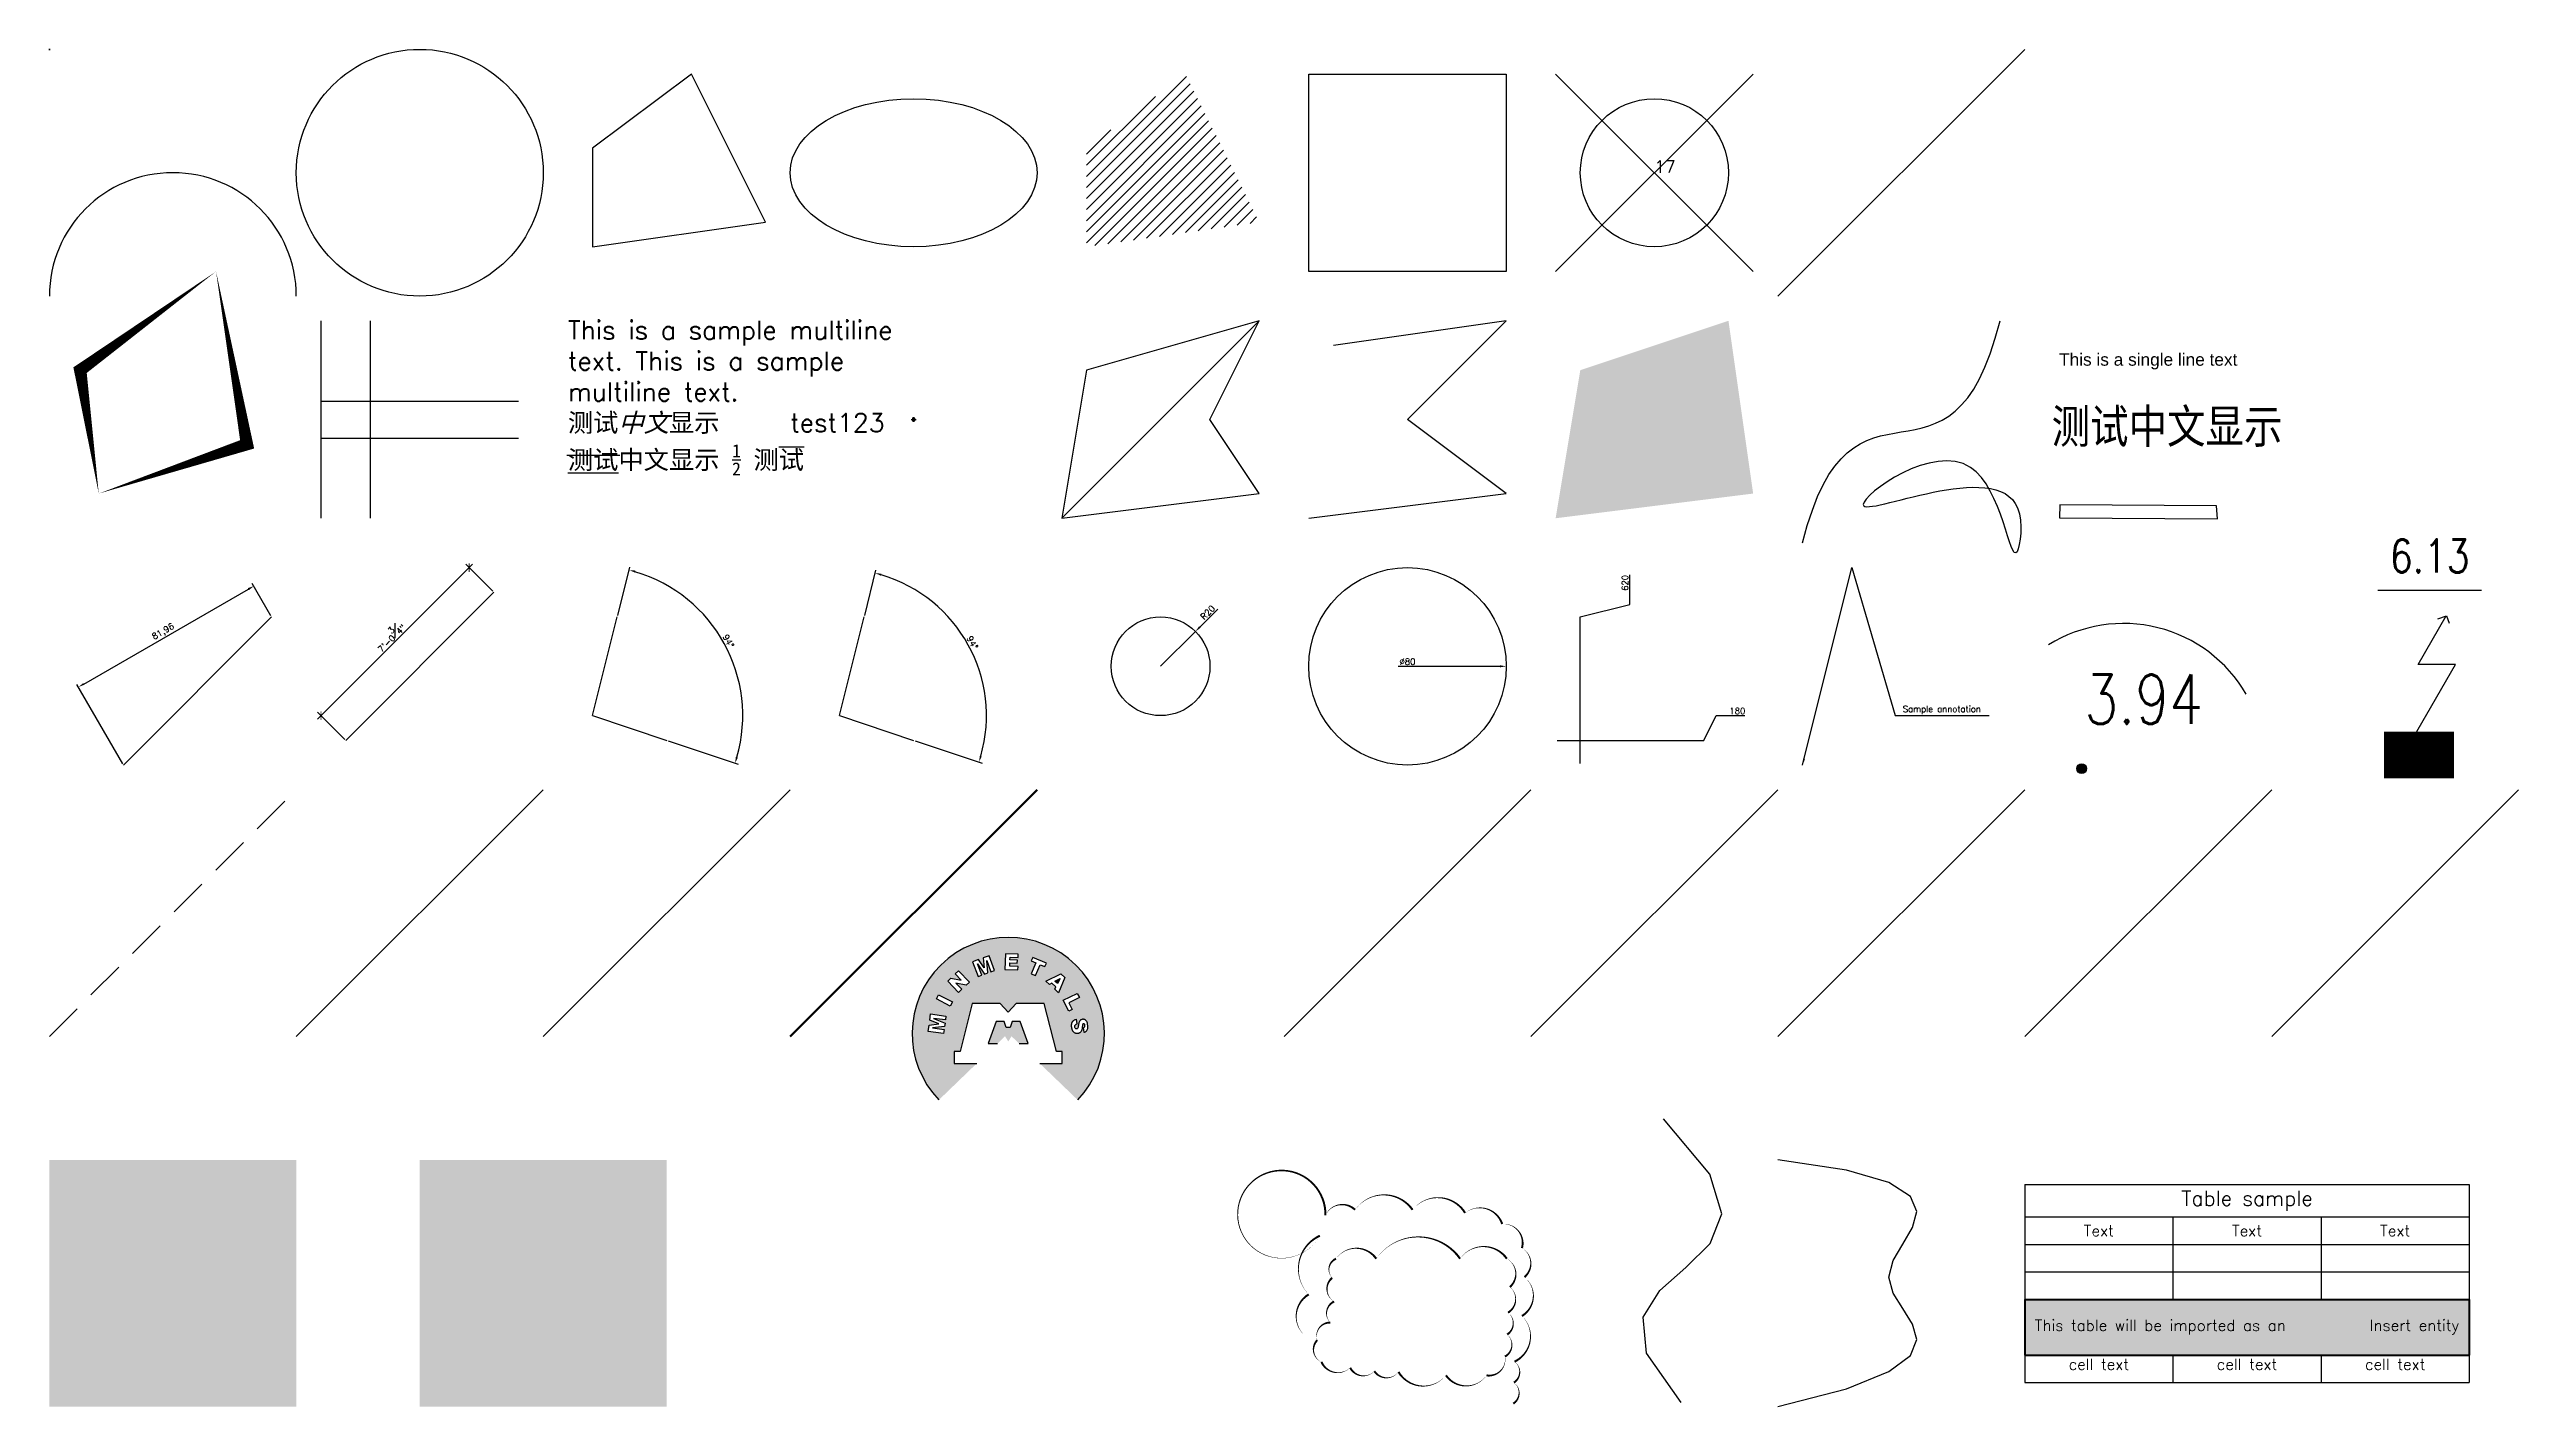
# Model space of a CAD drawing. Header units: millimetres. Extents: x 0 to 1000, y -450 to 100.
import ezdxf
from ezdxf.enums import TextEntityAlignment as Align
from ezdxf.lldxf.tags import DXFTag

# ---------------------------------------------------------------- set-up
doc = ezdxf.new("R2010")
doc.units = ezdxf.units.MM
doc.set_wipeout_variables(frame=1)
doc.header["$PDMODE"] = 66
doc.linetypes.add('DASHED', pattern=[19.05, 12.7, -6.35])
doc.linetypes.add('DOT', pattern=[6.35, 0, -6.35])
doc.layers.add('ConstructionLines', color=252, linetype='DOT', lineweight=35)
for name, color, linetype in [('EntityProperties', 161, 'Continuous'), ('Groups', 132, 'Continuous'), ('Layer1', 40, 'Continuous'), ('Layer2', 65, 'Continuous'), ('厂区建筑物', 7, 'Continuous'), ('总图裁剪图框', 2, 'Continuous'), ('电力线及附属', 1, 'Continuous'), ('高程点', 1, 'Continuous')]:
    doc.layers.add(name, color=color, linetype=linetype)
doc.styles.add('HZ', font='rs.shx', dxfattribs={"width": 0.8, "bigfont": 'hztxt.shx'})
doc.styles.add('HZTXT', font='simplex', dxfattribs={"height": 1.5, "bigfont": 'hztxt'})
doc.styles.add('MyTextStyle', font='arial.ttf')
doc.styles.get("Standard").update_dxf_attribs({"font": 'simplex.shx'})
doc.linetypes.add('914C', pattern='A,5,-1.5,[149,AAA.SHX,S=0.125,R=0,X=0,Y=0],-1.5,5,-1.5,[149,AAA.SHX,S=0.125,R=0,X=0,Y=0],-1.5', length=16)
doc.linetypes.add('BATTING', pattern='A,0.00254,-2.54,[134,ltypeshp.shx,S=2.54,R=0,X=-2.54,Y=0],-5.08,[134,ltypeshp.shx,S=2.54,R=180,X=2.54,Y=0],-2.54', length=10.16254)
tags = doc.linetypes.add('GAS_LINE', pattern='A,12.7,-5.08,["GAS",Standard,S=2.54,R=0,X=-2.54,Y=-1.27],-6.35', length=24.13).pattern_tags.tags
tags[6] = DXFTag(74, 10)
doc.dimstyles.new('ISO-25', dxfattribs={"dimtxt": 2.5, "dimasz": 2.5, "dimexe": 1.25, "dimexo": 0.625, "dimtad": 1, "dimtxsty": 'Standard', "dimcen": 2.5, "dimadec": 0, "dimazin": 0, "dimtfac": 1, "dimtmove": 0, "dimatfit": 3, "dimfxl": 0, "dimarcsym": 0})
picture_1 = doc.add_image_def('image1.jpg', size_in_pixel=(260, 260))

# ---------------------------------------------------------------- blocks, each defined once
blk = doc.blocks.new('MyBlock')
for p, q in [((-40, -40), (40, 40)), ((-40, 40), (40, -40))]:
    blk.add_line(p, q)
blk.add_circle((0, 0), 30)
blk.add_attdef('ATTINFO', (0, 0), '', height=5)
blk = doc.blocks.new('*D1')
at = {"layer": 'Defpoints', "color": 0, "transparency": 16777216}
for p in [(82.8, -117.5), (90, -130), (30, -190)]:
    blk.add_point(p, dxfattribs=at)
at = {"layer": 'Layer1', "color": 0, "lineweight": -2, "transparency": 16777216}
for p, q in [((13.9, -157.2), (80.6, -118.7)), ((89.7, -129.5), (82.1, -116.4)), ((29.7, -189.5), (11.1, -157.4))]:
    blk.add_line(p, q, dxfattribs=at)
at = {"layer": 'Layer1', "color": 0, "transparency": 16777216}
for points in [[(80.4, -118.3), (80.8, -119.1), (82.8, -117.5)], [(13.7, -156.8), (14.1, -157.5), (11.8, -158.4)]]:
    blk.add_solid(points, dxfattribs=at)
at = {"layer": 'Layer1', "color": 0, "transparency": 16777216, "insert": (46.2, -136.1), "char_height": 2.5, "attachment_point": 5, "rotation": 30}
blk.add_mtext('81,96', dxfattribs=at)
blk = doc.blocks.new('*D2')
at = {"layer": 'Defpoints', "color": 0, "transparency": 16777216}
for p in [(230, -130), (279.3, -156.3), (220, -170), (250, -180)]:
    blk.add_point(p, dxfattribs=at)
at = {"layer": 'Layer1', "color": 0, "lineweight": -2, "transparency": 16777216}
for p, q in [((230.2, -129.4), (235.1, -109.8)), ((250.6, -180.2), (278.9, -189.6))]:
    blk.add_line(p, q, dxfattribs=at)
blk.add_arc((220, -170), 60.8, 343.9201, 73.6087, dxfattribs=at)
at = {"layer": 'Layer1', "color": 0, "transparency": 16777216}
for points in [[(237.1, -112), (237.3, -111.2), (234.8, -111)], [(278.8, -187), (278, -186.7), (277.7, -189.2)]]:
    blk.add_solid(points, dxfattribs=at)
at = {"layer": 'Layer1', "color": 0, "transparency": 16777216, "insert": (275, -139.8), "char_height": 2.5, "attachment_point": 5, "rotation": 298.7644}
blk.add_mtext('94°', dxfattribs=at)
blk = doc.blocks.new('*D3')
at = {"layer": 'Defpoints', "color": 0, "transparency": 16777216}
for p in [(330, -130), (378, -156.6), (320, -170), (320, -170), (350, -180)]:
    blk.add_point(p, dxfattribs=at)
at = {"layer": 'Layer1', "color": 0, "lineweight": -2, "transparency": 16777216}
for p, q in [((330.2, -129.4), (334.7, -111)), ((350.6, -180.2), (377.7, -189.2))]:
    blk.add_line(p, q, dxfattribs=at)
blk.add_arc((320, -170), 59.5, 343.9706, 73.5582, dxfattribs=at)
at = {"layer": 'Layer1', "color": 0, "transparency": 16777216}
for points in [[(336.7, -113.3), (337, -112.5), (334.4, -112.2)], [(377.6, -186.6), (376.8, -186.3), (376.5, -188.8)]]:
    blk.add_solid(points, dxfattribs=at)
at = {"layer": 'Layer1', "color": 0, "transparency": 16777216, "insert": (373.8, -140.4), "char_height": 2.5, "attachment_point": 5, "rotation": 298.7644}
blk.add_mtext('94°', dxfattribs=at)
blk = doc.blocks.new('*D4')
at = {"layer": 'Defpoints', "color": 0, "transparency": 16777216}
for p in [(464.1, -135.9), (450, -150)]:
    blk.add_point(p, dxfattribs=at)
at = {"layer": 'Layer1', "color": 0, "lineweight": -2, "transparency": 16777216}
for p, q in [((473.2, -126.8), (465.9, -134.1)), ((450, -150), (464.1, -135.9))]:
    blk.add_line(p, q, dxfattribs=at)
at = {"layer": 'Layer1', "color": 0, "transparency": 16777216}
blk.add_solid([(465.6, -133.8), (466.2, -134.4), (464.1, -135.9)], dxfattribs=at)
at = {"layer": 'Layer1', "color": 0, "transparency": 16777216, "insert": (469.1, -128.2), "char_height": 2.5, "attachment_point": 5, "rotation": 45}
blk.add_mtext('R20', dxfattribs=at)
blk = doc.blocks.new('*D5')
at = {"layer": 'Defpoints', "color": 0, "transparency": 16777216}
for p in [(510, -150), (590, -150)]:
    blk.add_point(p, dxfattribs=at)
at = {"layer": 'Layer1', "color": 0, "lineweight": -2, "transparency": 16777216}
blk.add_line((546.2, -150), (587.5, -150), dxfattribs=at)
at = {"layer": 'Layer1', "color": 0, "transparency": 16777216}
blk.add_solid([(587.5, -149.6), (587.5, -150.4), (590, -150)], dxfattribs=at)
at = {"layer": 'Layer1', "color": 0, "transparency": 16777216, "insert": (550, -148.1), "char_height": 2.5, "attachment_point": 5}
blk.add_mtext('∅80', dxfattribs=at)
blk = doc.blocks.new('*D6')
at = {"layer": 'Defpoints', "color": 0, "transparency": 16777216}
for p in [(0, 0), (680, -170), (610, -180)]:
    blk.add_point(p, dxfattribs=at)
at = {"layer": 'Layer1', "color": 0, "lineweight": -2, "transparency": 16777216}
for p, q in [((670, -180), (675, -170)), ((675, -170), (686.6, -170)), ((610.6, -180), (670, -180))]:
    blk.add_line(p, q, dxfattribs=at)
at = {"layer": 'Layer1', "color": 0, "transparency": 16777216, "insert": (683.6, -168.1), "char_height": 2.5, "attachment_point": 5}
blk.add_mtext('180', dxfattribs=at)
blk = doc.blocks.new('*D7')
at = {"layer": 'Defpoints', "color": 0, "transparency": 16777216}
for p in [(0, 0), (640, -120), (620, -190)]:
    blk.add_point(p, dxfattribs=at)
at = {"layer": 'Layer1', "color": 0, "lineweight": -2, "transparency": 16777216}
for p, q in [((640, -125), (640, -112.9)), ((620, -130), (640, -125)), ((620, -189.4), (620, -130))]:
    blk.add_line(p, q, dxfattribs=at)
at = {"layer": 'Layer1', "color": 0, "transparency": 16777216, "insert": (638.1, -116.2), "char_height": 2.5, "attachment_point": 5, "rotation": 90}
blk.add_mtext('620', dxfattribs=at)
blk = doc.blocks.new('_ArchTick')
at = {"color": 0, "linetype": 'ByBlock', "const_width": 0.15}
blk.add_lwpolyline([(-0.5, -0.5), (0.5, 0.5)], dxfattribs=at)
blk = doc.blocks.new('*D10')
at = {"layer": 'Defpoints', "color": 0, "transparency": 16777216}
for p in [(170, -110), (180, -120), (120, -180)]:
    blk.add_point(p, dxfattribs=at)
at = {"layer": 'Layer1', "color": 1, "lineweight": -2, "transparency": 16777216}
blk.add_line((108.6, -171.4), (171.4, -108.6), dxfattribs=at)
at = {"layer": 'Layer1', "color": 0, "lineweight": -2, "transparency": 16777216}
for p, q in [((179.6, -119.6), (168.6, -108.6)), ((119.6, -179.6), (108.6, -168.6))]:
    blk.add_line(p, q, dxfattribs=at)
at = {"layer": 'Layer1', "color": 1, "lineweight": -2, "transparency": 16777216, "xscale": 2.5, "yscale": 2.5, "zscale": 2.5}
for p, rotation in [((170, -110), 45), ((110, -170), 225)]:
    blk.add_blockref('_ArchTick', p, dxfattribs=dict(at, rotation=rotation))
at = {"layer": 'Layer1', "color": 0, "transparency": 16777216, "insert": (137.8, -137.8), "char_height": 2.5, "attachment_point": 5, "rotation": 45}
blk.add_mtext('7\'-0{\\H1.000000x;\\S3#4;}"', dxfattribs=at)
blk = doc.blocks.new('*T11')
at = {"layer": 'Layer1', "color": 0, "linetype": 'ByBlock', "lineweight": -2}
for p, q in [((0, 0), (180, 0)), ((0, 0), (0, -46.6)), ((180, 0), (180, -46.6)), ((0, -13.1), (180, -13.1)), ((60, -13.1), (60, -46.6)), ((120, -13.1), (120, -46.6)), ((0, -24.3), (180, -24.3)), ((0, -35.4), (180, -35.4)), ((0, -69.1), (0, -80.2)), ((60, -69.1), (60, -80.2)), ((120, -69.1), (120, -80.2)), ((180, -69.1), (180, -80.2)), ((0, -80.2), (180, -80.2))]:
    blk.add_line(p, q, dxfattribs=at)
at = {"layer": 'Layer1', "color": 63, "linetype": 'ByBlock', "lineweight": 40}
for p, q in [((0, -46.6), (180, -46.6)), ((0, -46.6), (0, -69.1)), ((180, -46.6), (180, -69.1)), ((0, -69.1), (180, -69.1))]:
    blk.add_line(p, q, dxfattribs=at)
at = {"layer": 'Layer1', "color": 165}
blk.add_solid([(0, -46.6), (0, -69.1), (180, -46.6), (180, -69.1)], dxfattribs=at)
at = {"layer": 'Layer1', "color": 0}
for s, insert, char_height, width, attachment_point in [('Table sample', (90, -6.6), 6, 177, 5), ('Text', (30, -18.7), 4.5, 57, 5), ('Text', (90, -18.7), 4.5, 57, 5), ('Text', (150, -18.7), 4.5, 57, 5), ('cell text', (30, -70.6), 4.5, 57, 2), ('cell text', (90, -70.6), 4.5, 57, 2), ('cell text', (150, -70.6), 4.5, 57, 2)]:
    blk.add_mtext(s, dxfattribs=dict(at, insert=insert, char_height=char_height, width=width, attachment_point=attachment_point))
at = {"layer": 'Layer1', "color": 7, "insert": (90, -57.8), "char_height": 4.5, "width": 177, "attachment_point": 5}
blk.add_mtext('This table will be imported as an           Insert entity', dxfattribs=at)
blk = doc.blocks.new('GC526')
blk.add_line((1, 1.73), (6.63, 1.73))
blk.add_solid([(1, 1.73), (0, 0), (-1, 1.73), (1, 1.73)])
blk = doc.blocks.new('GC129')
for p, q in [((-0.001, 2.435), (0.599, 3.474)), ((0.42, 3.414), (0.607, 3.477)), ((0.607, 3.477), (0.66, 3.318)), ((-0.428, 0.309), (0.799, 2.435)), ((0.799, 2.435), (-0.001, 2.435))]:
    blk.add_line(p, q)
at = {"const_width": 1}
blk.add_lwpolyline([(-0.734, 0.5), (0.766, 0.5)], dxfattribs=at)
blk = doc.blocks.new('A$C40865cb5')
at = {"linetype": 'Continuous'}
h = blk.add_hatch(color=1, dxfattribs=at)
h.dxf.hatch_style = 1
h.paths.add_polyline_path([(0.632, 0.727), (0.721, 0.727), (0.902, 1.447), (1.322, 1.447), (1.442, 1.316), (1.562, 1.447), (1.982, 1.447), (2.163, 0.727), (2.252, 0.727), (2.252, 0.548), (1.914, 0.548), (2.483, 0, 2.342785), (0.401, 0), (0.969, 0.548), (0.632, 0.548)])
h.paths.add_polyline_path([(0.24, 1.028), (0.253, 1.123), (0.399, 1.14), (0.263, 1.195), (0.275, 1.29), (0.507, 1.259), (0.499, 1.201), (0.322, 1.224), (0.493, 1.154), (0.486, 1.102), (0.303, 1.08), (0.48, 1.055), (0.472, 0.997)], flags=16)
h.paths.add_polyline_path([(0.571, 1.406), (0.363, 1.515), (0.397, 1.579), (0.605, 1.471)], flags=16)
h.paths.add_polyline_path([(0.697, 1.613), (0.534, 1.783), (0.582, 1.83), (0.737, 1.797), (0.647, 1.891), (0.696, 1.938), (0.859, 1.769), (0.81, 1.722), (0.656, 1.753), (0.746, 1.66)], flags=16)
h.paths.add_polyline_path([(0.988, 1.855), (0.907, 2.074), (0.997, 2.108), (1.081, 1.985), (1.065, 2.133), (1.155, 2.165), (1.236, 1.945), (1.18, 1.924), (1.118, 2.093), (1.137, 1.908), (1.087, 1.89), (0.982, 2.043), (1.043, 1.874)], flags=16)
h.paths.add_polyline_path([(1.388, 1.96), (1.398, 2.195), (1.592, 2.187), (1.59, 2.137), (1.468, 2.143), (1.467, 2.105), (1.58, 2.1), (1.577, 2.053), (1.465, 2.057), (1.463, 2.01), (1.588, 2.005), (1.585, 1.953)], flags=16)
h.paths.add_polyline_path([(1.787, 1.895), (1.855, 2.057), (1.787, 2.087), (1.81, 2.14), (2.013, 2.053), (1.989, 2.001), (1.922, 2.029), (1.852, 1.867)], flags=16)
h.paths.add_polyline_path([(2.007, 1.784), (2.231, 1.895), (2.29, 1.84), (2.193, 1.609), (2.138, 1.661), (2.155, 1.697), (2.095, 1.753), (2.061, 1.734)], flags=16)
h.paths.add_polyline_path([(2.267, 1.496), (2.477, 1.599), (2.51, 1.535), (2.351, 1.456), (2.4, 1.355), (2.349, 1.33)], flags=16)
h.paths.add_polyline_path([(2.142, 1.78), (2.219, 1.824), (2.179, 1.745)], flags=0)
edge = h.paths.add_edge_path(flags=16)
edge.add_spline(control_points=[(2.565, 1.081), (2.567, 1.082), (2.573, 1.085), (2.581, 1.089), (2.588, 1.097), (2.591, 1.108), (2.591, 1.12), (2.589, 1.131), (2.583, 1.139), (2.576, 1.144), (2.568, 1.144), (2.562, 1.14), (2.559, 1.134), (2.556, 1.126), (2.553, 1.106), (2.551, 1.083), (2.546, 1.059), (2.54, 1.038), (2.53, 1.02), (2.516, 1.008), (2.505, 1.002), (2.493, 0.999), (2.482, 0.997), (2.469, 0.997), (2.457, 0.999), (2.442, 1.004), (2.428, 1.013), (2.417, 1.025), (2.409, 1.035), (2.405, 1.045), (2.401, 1.055), (2.397, 1.066), (2.395, 1.079), (2.393, 1.092), (2.392, 1.106), (2.392, 1.119), (2.393, 1.134), (2.395, 1.148), (2.398, 1.161), (2.403, 1.169), (2.407, 1.177), (2.414, 1.184), (2.42, 1.19), (2.43, 1.198), (2.443, 1.205), (2.457, 1.208), (2.462, 1.209), (2.463, 1.21)], knot_values=[0, 0, 0, 0, 0.04668, 0.104609, 0.152495, 0.210656, 0.290377, 0.340981, 0.39384, 0.443244, 0.479962, 0.515826, 0.5515, 0.590435, 0.659032, 0.881832, 0.96967, 1.058964, 1.224654, 1.298711, 1.361645, 1.423654, 1.500342, 1.548391, 1.629538, 1.700937, 1.802691, 1.898066, 1.964134, 2.019052, 2.071651, 2.136932, 2.206025, 2.285049, 2.358973, 2.439393, 2.482436, 2.605615, 2.669719, 2.710506, 2.754239, 2.811269, 2.863977, 2.894256, 3.031064, 3.09923, 3.120284, 3.120284, 3.120284, 3.120284], degree=3, periodic=0)
edge.add_line((2.463, 1.21), (2.475, 1.141))
edge.add_spline(control_points=[(2.475, 1.141), (2.473, 1.141), (2.466, 1.139), (2.455, 1.134), (2.444, 1.123), (2.439, 1.11), (2.439, 1.097), (2.442, 1.084), (2.448, 1.072), (2.46, 1.066), (2.471, 1.066), (2.484, 1.074), (2.492, 1.104), (2.494, 1.137), (2.504, 1.169), (2.513, 1.184), (2.523, 1.197), (2.535, 1.204), (2.549, 1.209), (2.563, 1.21), (2.58, 1.209), (2.599, 1.2), (2.614, 1.184), (2.627, 1.164), (2.634, 1.133), (2.636, 1.102), (2.635, 1.08), (2.633, 1.066), (2.628, 1.051), (2.619, 1.038), (2.609, 1.029), (2.596, 1.02), (2.583, 1.017), (2.575, 1.015)], knot_values=[0, 0, 0, 0, 0.025027, 0.11298, 0.191221, 0.27639, 0.338189, 0.400873, 0.486017, 0.554259, 0.603383, 0.662203, 0.792604, 1.088283, 1.211294, 1.323856, 1.38236, 1.473732, 1.549774, 1.620517, 1.692949, 1.827463, 1.948907, 2.042505, 2.221159, 2.461044, 2.541035, 2.584762, 2.694923, 2.791892, 2.839871, 2.91487, 3.050626, 3.050626, 3.050626, 3.050626], degree=3, periodic=0)
edge.add_line((2.575, 1.015), (2.565, 1.081))
h = blk.add_hatch(color=1, dxfattribs=at)
h.dxf.hatch_style = 1
h.paths.add_polyline_path([(2.219, 1.824), (2.142, 1.78), (2.179, 1.745)])
h = blk.add_hatch(color=1, dxfattribs=at)
h.dxf.hatch_style = 1
h.paths.add_polyline_path([(1.142, 0.847), (1.28, 0.847), (1.393, 0.956), (1.442, 0.877), (1.49, 0.956), (1.603, 0.847), (1.742, 0.847), (1.621, 1.177), (1.502, 1.177), (1.472, 1.088), (1.412, 1.088), (1.382, 1.177), (1.262, 1.177)])
at = {"layer": '总图裁剪图框', "color": 1, "linetype": 'Continuous'}
for p, q in [((2.475, 1.141), (2.463, 1.21)), ((2.565, 1.081), (2.575, 1.015))]:
    blk.add_line(p, q, dxfattribs=at)
at = {"layer": '总图裁剪图框', "color": 1, "linetype": 'Continuous', "flags": 128}
for points in [[(0.697, 1.613), (0.534, 1.783), (0.582, 1.83), (0.737, 1.797), (0.647, 1.891), (0.696, 1.938), (0.859, 1.769), (0.81, 1.722), (0.656, 1.753), (0.746, 1.66)], [(0.988, 1.855), (1.043, 1.874), (0.982, 2.043), (1.087, 1.89), (1.137, 1.908), (1.118, 2.093), (1.18, 1.924), (1.236, 1.945), (1.155, 2.165), (1.065, 2.133), (1.081, 1.985), (0.997, 2.108), (0.907, 2.074)], [(1.388, 1.96), (1.585, 1.953), (1.588, 2.005), (1.463, 2.01), (1.465, 2.057), (1.577, 2.053), (1.58, 2.1), (1.467, 2.105), (1.468, 2.143), (1.59, 2.137), (1.592, 2.187), (1.398, 2.195)], [(1.787, 1.895), (1.852, 1.867), (1.922, 2.029), (1.989, 2.001), (2.013, 2.053), (1.81, 2.14), (1.787, 2.087), (1.855, 2.057)], [(2.007, 1.784), (2.231, 1.895), (2.29, 1.84), (2.193, 1.609), (2.138, 1.661), (2.155, 1.697), (2.095, 1.753), (2.061, 1.734)], [(0.363, 1.515), (0.397, 1.579), (0.605, 1.471), (0.571, 1.406)], [(2.179, 1.745), (2.142, 1.78), (2.219, 1.824)], [(2.349, 1.33), (2.267, 1.496), (2.477, 1.599), (2.51, 1.535), (2.351, 1.456), (2.4, 1.355)], [(0.472, 0.997), (0.24, 1.028), (0.253, 1.123), (0.399, 1.14), (0.263, 1.195), (0.275, 1.29), (0.507, 1.259), (0.499, 1.201), (0.322, 1.224), (0.493, 1.154), (0.486, 1.102), (0.303, 1.08), (0.48, 1.055)]]:
    blk.add_lwpolyline(points, close=True, dxfattribs=at)
for points in [[(1.914, 0.548), (2.252, 0.548), (2.252, 0.727), (2.163, 0.727), (1.982, 1.447), (1.562, 1.447), (1.442, 1.316), (1.322, 1.447), (0.902, 1.447), (0.721, 0.727), (0.632, 0.727), (0.632, 0.548), (0.969, 0.548)], [(1.603, 0.847), (1.742, 0.847), (1.621, 1.177), (1.502, 1.177), (1.472, 1.088), (1.412, 1.088), (1.382, 1.177), (1.262, 1.177), (1.142, 0.847), (1.28, 0.847)]]:
    blk.add_lwpolyline(points, dxfattribs=at)
at = {"layer": '总图裁剪图框', "color": 1, "linetype": 'Continuous'}
blk.add_arc((1.442, 0.997), 1.442, 316.2323, 223.773, dxfattribs=at)
for points in [[(2.565, 1.081), (2.573, 1.085), (2.582, 1.09), (2.587, 1.097), (2.591, 1.107), (2.591, 1.122), (2.588, 1.131), (2.583, 1.139), (2.575, 1.143), (2.568, 1.143), (2.562, 1.14), (2.559, 1.134), (2.557, 1.127), (2.555, 1.115), (2.549, 1.075), (2.546, 1.059), (2.541, 1.043), (2.525, 1.017), (2.515, 1.008), (2.505, 1.003), (2.494, 0.999), (2.48, 0.997), (2.471, 0.997), (2.457, 0.999), (2.444, 1.004), (2.428, 1.014), (2.416, 1.026), (2.409, 1.036), (2.405, 1.045), (2.401, 1.054), (2.398, 1.066), (2.396, 1.078), (2.393, 1.093), (2.392, 1.106), (2.392, 1.121), (2.392, 1.129), (2.396, 1.151), (2.399, 1.162), (2.403, 1.169), (2.407, 1.176), (2.414, 1.184), (2.421, 1.19), (2.425, 1.194), (2.447, 1.205), (2.459, 1.209), (2.463, 1.21)], [(2.575, 1.015), (2.598, 1.023), (2.61, 1.03), (2.616, 1.036), (2.627, 1.051), (2.633, 1.07), (2.634, 1.078), (2.636, 1.093), (2.632, 1.136), (2.623, 1.168), (2.614, 1.183), (2.598, 1.198), (2.576, 1.209), (2.563, 1.21), (2.55, 1.209), (2.537, 1.204), (2.522, 1.195), (2.515, 1.187), (2.505, 1.169), (2.498, 1.148), (2.489, 1.094), (2.479, 1.072), (2.47, 1.067), (2.461, 1.067), (2.45, 1.072), (2.442, 1.086), (2.44, 1.097), (2.44, 1.108), (2.445, 1.123), (2.455, 1.133), (2.47, 1.14), (2.475, 1.141)]]:
    blk.add_spline(points, degree=3, dxfattribs=at)
blk = doc.blocks.new('gc200')
h = blk.add_hatch(color=0)
edge = h.paths.add_edge_path()
edge.add_arc((0, 0), 0.196, 0, 360)
at = {"color": 0}
blk.add_circle((0, 0), 0.196, dxfattribs=at)

msp = doc.modelspace()

# ---------------------------------------------------------------- hatches: boundary and pattern name
h = msp.add_hatch(color=165)
h.set_gradient(color1=(76, 95, 153), color2=(244, 209, 67), centered=1, tint=1, name='INVSPHERICAL')
h.paths.add_polyline_path([(0, -450), (100, -450), (100, -350), (0, -350)])
h = msp.add_hatch(color=165)
h.set_gradient(color1=(76, 95, 153), color2=(176, 186, 216), rotation=45, one_color=1, tint=0.77, name='HEMISPHERICAL')
h.paths.add_polyline_path([(150, -450), (250, -450), (250, -350), (150, -350)])
at = {"layer": 'Layer1'}
h = msp.add_hatch(dxfattribs=at)
h.set_pattern_fill('LINE', color=256, angle=45)
h.set_pattern_definition([(45, (-100, 0), (-2.245064, 2.245064), [])])
h.paths.add_polyline_path([(420, 20), (490, 30), (460, 90), (420, 60)])

# ---------------------------------------------------------------- linework, layer by layer
at = {"color": 3}
msp.add_lwpolyline([(508.767, -421.518, 0, 0.849, -0.52056705), (510.019, -404.509, 0, 0.849, -0.52056705), (510.019, -404.509, 0, 0.849, -0.52056705), (514.524, -380.746, 0, 0.849, -0.52056705), (514.524, -380.746, 0, 0.849, -8.18796761), (516.777, -372.491, 0, 0.849, -0.52056705), (516.777, -372.491, 0, 0.849, -0.52056705), (528.791, -370.24, 0, 0.849, -0.52056705), (528.791, -370.24, 0, 0.849, -0.52056705), (552.07, -370.24, 0, 0.849, -0.52056705), (552.07, -370.24, 0, 0.849, -0.52056705), (573.347, -371.491, 0, 0.849, -0.52056705), (573.347, -371.491, 0, 0.849, -0.52056705), (588.366, -375.993, 0, 0.849, -0.52056705), (588.366, -375.993, 0, 0.849, -0.52056705), (596.375, -385.748, 0, 0.849, -0.52056705), (596.375, -385.748, 0, 0.849, -0.52056705), (597.377, -397.505, 0, 0.849, -0.52056705), (597.377, -397.505, 0, 0.849, -0.52056705), (596.375, -413.263, 0, 0.849, -0.52056705), (596.375, -413.263, 0, 0.849, -0.52056705), (593.372, -431.774, 0, 0.849, -0.52056705), (593.372, -431.774, 0, 0.849, -0.52056705), (593.122, -440.278, 0, 0.849, -0.52056705), (593.122, -440.278, 0, 0.849, -0.52056705), (592.871, -448.783, 0, 0.849, -0.52056705), (592.871, -448.783, 0, 0, 0)], format="xyseb", dxfattribs=at)
at = {"color": 6}
msp.add_lwpolyline([(521.072, -390.052, 0, 0.849, -0.52056705), (537.358, -390.052, 0, 0.849, -0.52056705), (537.358, -390.052, 0, 0.849, -0.52056705), (571.324, -390.052, 0, 0.849, -0.52056705), (571.324, -390.052, 0, 0.849, -0.52056705), (590.247, -390.052, 0, 0.849, -0.52056705), (590.247, -390.052, 0, 0.849, -0.52056705), (591.488, -401.522, 0, 0.849, -0.52056705), (591.488, -401.522, 0, 0.849, -0.52056705), (590.713, -411.906, 0, 0.849, -0.52056705), (590.713, -411.906, 0, 0.849, -0.52056705), (590.402, -420.741, 0, 0.849, -0.52056705), (590.402, -420.741, 0, 0.849, -0.52056705), (589.471, -429.731, 0, 0.849, -0.52056705), (589.471, -429.731, 0, 0.849, -0.52056705), (582.027, -437.325, 0, 0.849, -0.52056705), (582.027, -437.325, 0, 0.849, -0.52056705), (565.586, -437.325, 0, 0.849, -0.52056705), (565.586, -437.325, 0, 0.849, -0.52056705), (546.353, -435.93, 0, 0.849, -0.52056705), (546.353, -435.93, 0, 0.849, -0.52056705), (536.582, -435.62, 0, 0.849, -0.52056705), (536.582, -435.62, 0, 0.849, -0.52056705), (526.811, -434.226, 0, 0.849, -0.52056705), (526.811, -434.226, 0, 0.849, -0.52056705), (515.178, -431.901, 0, 0.849, -0.52056705), (515.178, -431.901, 0, 0.849, -0.52056705), (513.472, -423.066, 0, 0.849, -0.52056705), (513.472, -423.066, 0, 0.849, -0.52056705), (518.745, -415.936, 0, 0.849, -0.52056705), (518.745, -415.936, 0, 0.849, -0.52056705), (520.296, -407.412, 0, 0.849, -0.52056705), (520.296, -407.412, 0, 0.849, -0.52056705), (519.521, -397.802, 0, 0.849, -0.52056705), (519.521, -397.802, 0, 0.849, -0.52056705)], format="xyseb", close=True, dxfattribs=at)
at = {"color": 7}
msp.add_open_spline([(796.873, -103.563), (798.186, -101.323), (803.936, -57.922), (695.449, -108.638), (787.25, -41.707), (793.985, -108.488), (796.873, -103.563)], degree=3, knots=[0, 0, 0, 0, 17.73779686, 80.21291329, 126.22645171, 165.22104152, 165.22104152, 165.22104152, 165.22104152], dxfattribs=at)
at = {"layer": 'ConstructionLines'}
msp.add_ray((0, 100), (0.70710678, 0.70710678), dxfattribs=at)
at = {"layer": 'EntityProperties', "linetype": 'DASHED', "ltscale": 1.25}
msp.add_line((0, -300), (100, -200), dxfattribs=at)
at = {"layer": 'EntityProperties', "color": 1, "linetype": 'BATTING'}
msp.add_line((100, -300), (200, -200), dxfattribs=at)
at = {"layer": 'EntityProperties', "color": 200, "linetype": 'GAS_LINE', "ltscale": 1.5}
msp.add_line((200, -300), (300, -200), dxfattribs=at)
at = {"layer": 'EntityProperties', "lineweight": 50}
msp.add_line((300, -300), (400, -200), dxfattribs=at)
at = {"layer": 'Groups'}
for p, q in [((500, -300), (600, -200)), ((600, -300), (700, -200)), ((700, -300), (800, -200))]:
    msp.add_line(p, q, dxfattribs=at)
at = {"layer": 'Groups', "color": 2}
for p, q in [((800, -300), (900, -200)), ((900, -300), (1000, -200))]:
    msp.add_line(p, q, dxfattribs=at)
at = {"layer": 'Layer1'}
msp.add_line((700, 0), (800, 100), dxfattribs=at)
msp.add_lwpolyline([(660.818, -448.268), (646.838, -428.287), (645.46, -413.806), (652.253, -402.877), (662.787, -393.553), (672.631, -383.885), (677.353, -371.927), (672.522, -355.729), (653.709, -333.344)], dxfattribs=at)
msp.add_circle((150, 50), 50, dxfattribs=at)
msp.add_arc((50, 0), 50, 0, 180, dxfattribs=at)
msp.add_ellipse((350, 50), major_axis=(-50, 0), ratio=0.6, dxfattribs=at)
msp.add_3dface([(220, 20), (290, 30), (260, 90), (220, 60)], dxfattribs=at)
at = {"layer": 'Layer2'}
for p, q in [((110, -90), (110, -10)), ((130, -90), (130, -10)), ((110, -42.5), (190, -42.5)), ((110, -57.5), (190, -57.5)), ((120, -180), (180, -120)), ((30, -190), (90, -130)), ((220, -170), (230, -130)), ((320, -170), (330, -130)), ((220, -170), (250, -180)), ((320, -170), (350, -180))]:
    msp.add_line(p, q, dxfattribs=at)
at = {"layer": 'Layer2', "linetype": 'Continuous'}
msp.add_line((209.539, -64.399), (230.992, -64.399), dxfattribs=at)
at = {"layer": 'Layer2'}
msp.add_lwpolyline([(20, -80, 0, 5, 0), (80, -60, 5, 0, 0), (67.5, 10, 0, 5, 0), (12.5, -30, 5, 0, 0)], format="xyseb", close=True, dxfattribs=at)
for points in [[(510, -90, 0), (590, -80, 50), (550, -50, 0), (590, -10, 50), (520, -20, 0)], [(700, -450, 0), (727.773, -442.72, 16.074), (745, -435.82, 27.344), (753.789, -429.214, 34.629), (756.25, -422.812, 38.75), (754.492, -416.528, 40.527), (750.625, -410.273, 40.781), (746.758, -403.96, 40.332), (745, -397.5, 40), (746.758, -390.845, 40.332), (750.625, -384.102, 40.781), (754.492, -377.417, 40.527), (756.25, -370.938, 38.75), (753.789, -364.81, 34.629), (745, -359.18, 27.344), (727.773, -354.194, 16.074), (700, -350, 0)]]:
    msp.add_polyline3d(points, dxfattribs=at)
for centre, radius in [((550, -150), 40), ((450, -150), 20)]:
    msp.add_circle(centre, radius, dxfattribs=at)
msp.add_arc((840, -190), 57.36, 30.007109, 121.920404, dxfattribs=at)
msp.add_open_spline([(710, -100), (730, -20), (770, -90), (790, -10)], degree=3, dxfattribs=at)
msp.add_point((350, -50), dxfattribs=at)
msp.add_solid([(610, -90), (690, -80), (620, -30), (680, -10)], dxfattribs=at)
at = {"layer": '电力线及附属', "linetype": '914C'}
msp.add_lwpolyline([(877.995, -90.208), (877.625, -85.003), (814.138, -84.605), (814.106, -89.807), (877.995, -90.208)], dxfattribs=at)

# ---------------------------------------------------------------- block references
at = {"xscale": 27, "yscale": 27, "zscale": 27}
msp.add_blockref('A$C40865cb5', (349.407, -325.715), dxfattribs=at)
msp.add_blockref('*T11', (800, -360))
at = {"layer": 'Layer1'}
msp.add_blockref('MyBlock', (650, 50), dxfattribs=at).add_auto_attribs({'ATTINFO': '17'})
at = {"layer": '厂区建筑物', "xscale": 7.458645571719737, "yscale": 7.458645571719737, "zscale": 14.91729114343948, "rotation": 359.998894576218}
msp.add_blockref('GC526', (935.482, -132.084), dxfattribs=at)
at = {"layer": '电力线及附属', "xscale": 18.94671691500706, "yscale": 18.94671691500706, "zscale": 37.89343383001415, "rotation": 359.9998820509082}
msp.add_blockref('GC129', (959.342, -195.381), dxfattribs=at)
at = {"layer": '高程点', "linetype": 'Continuous'}
ref = msp.add_blockref('gc200', (823.032, -191.456, 3.942), dxfattribs=dict(at, xscale=10, yscale=10, zscale=10))
ref.add_attrib('height', '3.94', dxfattribs={"linetype": 'Continuous', "height": 20, "style": 'HZ', "width": 0.8}).set_placement((824.169, -163.364, 3.942), align=Align.MIDDLE_LEFT)

# ---------------------------------------------------------------- texts
at = {"layer": 'Layer1', "insert": (750.625, -169.375), "char_height": 2.5, "attachment_point": 7}
msp.add_mtext('Sample annotation', dxfattribs=at)
at = {"layer": 'Layer2', "style": 'MyTextStyle'}
msp.add_text('This is a single line text', height=5, dxfattribs=at).set_placement((850, -25.694), align=Align.MIDDLE_CENTER)
at = {"layer": 'Layer2', "insert": (210, -10), "char_height": 7.5, "attachment_point": 1}
msp.add_mtext_dynamic_manual_height_columns('\\A1;This is a sample multiline text. This is a sample multiline text.\\P{\\fSimSun|b0|i0|c134|p2;测试\\fSimSun|b0|i1|c134|p2;中文\\fSimHei|b0|i0|c134|p49;显示\\fSimSun|b0|i0|c134|p2;^I}test123\\P{\\fSimSun|b0|i0|c134|p2;\\L测试\\fKaiTi|b0|i0|c134|p49;\\l中文\\fSimSun|b0|i0|c134|p2;显示 \\H0.7x;\\S1/2;\\H1.42857x; 测\\O试}', width=133.12328, gutter_width=12.5, heights=[0], dxfattribs=at)
at = {"layer": '厂区建筑物', "style": 'HZTXT'}
msp.add_text('测试中文显示', height=15.5808, rotation=359.998895, dxfattribs=at).set_placement((810.868, -61.094))
at = {"layer": '厂区建筑物', "width": 0.8}
msp.add_text('6.13', height=13.4256, rotation=359.998895, dxfattribs=at).set_placement((947.889, -112.016, -91.413))

# ---------------------------------------------------------------- dimensions: what is measured, and where the dimension line sits
at = {"layer": 'Layer1'}
for feature_location, offset, dtype, picture, middle in [((610, -180), (70, 10), 0, '*D6', (683.601, -168.125)), ((620, -190), (20, 70), 1, '*D7', (638.125, -116.161))]:
    dim = msp.add_ordinate_dim(feature_location=feature_location, offset=offset, dtype=dtype, origin=(0, 0), dimstyle='ISO-25', dxfattribs=at)
    dim.commit()
    dim.dimension.update_dxf_attribs({"geometry": picture, "text_midpoint": middle})
dim = msp.add_aligned_dim(p1=(120, -180), p2=(180, -120), distance=14.142, dimstyle='ISO-25', override={"dimexe": 2, "dimzin": 8, "dimlunit": 4, "dimblk1": 'ArchTick', "dimblk2": 'ArchTick', "dimsah": 1, "dimdle": 2, "dimclrd": 1, "dimfrac": 1}, dxfattribs=at)
dim.commit()
dim.dimension.update_dxf_attribs({"geometry": '*D10', "text_midpoint": (137.79, -137.79)})
dim = msp.add_angular_dim_3p(base=(279.261, -156.284), center=(220, -170), p1=(250, -180), p2=(230, -130), dimstyle='ISO-25', dxfattribs=at)
dim.commit()
dim.dimension.update_dxf_attribs({"geometry": '*D2', "text_midpoint": (274.965, -139.827)})
dim = msp.add_linear_dim(base=(82.755, -117.452), p1=(30, -190), p2=(90, -130), angle=30, dimstyle='ISO-25', dxfattribs=at)
dim.commit()
dim.dimension.update_dxf_attribs({"geometry": '*D1', "text_midpoint": (46.209, -136.112)})
dim = msp.add_angular_dim_2l(base=(378.015, -156.573), line1=((320, -170), (330, -130)), line2=((320, -170), (350, -180)), dimstyle='ISO-25', dxfattribs=at)
dim.commit()
dim.dimension.update_dxf_attribs({"geometry": '*D3', "text_midpoint": (373.845, -140.442)})
dim = msp.add_radius_dim(center=(450, -150), mpoint=(464.142, -135.858), dimstyle='ISO-25', dxfattribs=at)
dim.commit()
dim.dimension.update_dxf_attribs({"geometry": '*D4', "text_midpoint": (469.109, -128.24)})
dim = msp.add_diameter_dim_2p(p1=(510, -150), p2=(590, -150), dimstyle='ISO-25', dxfattribs=at)
dim.commit()
dim.dimension.update_dxf_attribs({"geometry": '*D5', "text_midpoint": (550, -150), "dimtype": 163})

# ---------------------------------------------------------------- pictures from other files: only their frames are drawn
image = msp.add_image(picture_1, insert=(510, 10), size_in_units=(80, 80), dxfattribs=at)
image.dxf.flags = 7

# ---------------------------------------------------------------- meshes
at = {"layer": 'Layer2'}
mesh = msp.add_polyface(dxfattribs=at)
corners = [(410, -90), (490, -80), (470, -50), (490, -10), (420, -30)]
mesh.append_faces([[corners[k] for k in face] for face in [(0, 3, 4)]], dxfattribs={"vtx0": -1})
mesh.append_faces([[corners[k] for k in face] for face in [(0, 1, 2, 3)]], dxfattribs={"vtx3": -1})

# ---------------------------------------------------------------- leaders
at = {"layer": 'Layer1', "annotation_type": 0, "has_hookline": 1, "hookline_direction": 0, "text_width": 35}
msp.add_leader([(710, -190), (730, -110), (747.5, -170), (750, -170)], dimstyle='ISO-25', dxfattribs=at)

# ---------------------------------------------------------------- wipeouts: each hides what was drawn before it
msp.add_wipeout([(910, -90), (990, -80), (950, -50), (990, -10), (920, -20)]).dxf.layer = 'Layer2'

doc.saveas('drawing.dxf')
